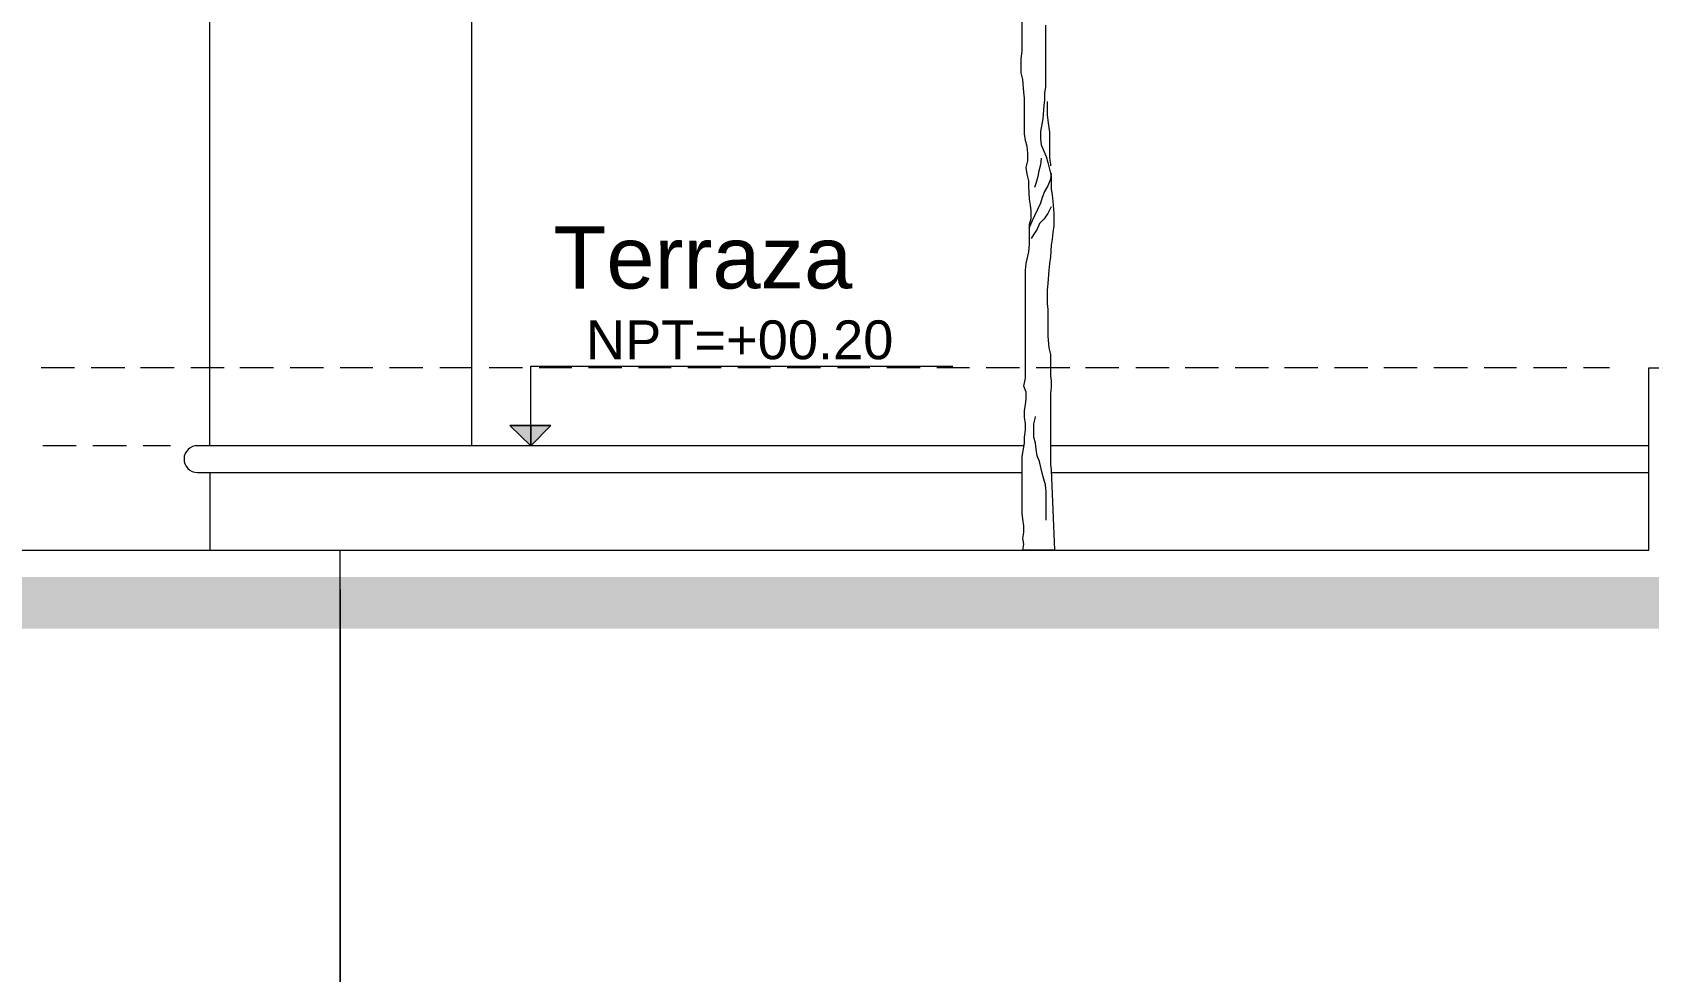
# Model space of a CAD drawing. Header units: metres. Extents: x 14 to 155, y 0 to 125.
# Drawn here: x 51.674 to 54.77, y 36.896 to 38.695 of the extents above; entities that cross this region are included whole.
import ezdxf

# ---------------------------------------------------------------- set-up
doc = ezdxf.new("R2010")
doc.units = ezdxf.units.M
doc.layers.add('PDF3_Geometry', color=9, linetype='Continuous', true_color=0x808080)
doc.layers.add('PDF3_Solid Fills', color=7, linetype='Continuous')
doc.layers.add('PDF3_Text', color=255, linetype='Continuous')
doc.styles.add('PDF Arial', font='arial.ttf')

msp = doc.modelspace()

# ---------------------------------------------------------------- linework, layer by layer
at = {"layer": 'PDF3_Geometry', "color": 0, "lineweight": 5}
for points in [[(54.7691, 40.154, 0.26501), (52.515, 40.1536), (52.5151, 37.9035), (52.0142, 37.9035), (52.0141, 40.8529), (54.7699, 40.853)], [(53.5729, 37.9036), (52.0142, 37.9035), (51.9902, 37.9035, 0.414623), (51.9646, 37.8787, 0.414623), (51.9902, 37.8523), (53.5698, 37.8524)]]:
    msp.add_lwpolyline(points, format="xyb", dxfattribs=at)
at = {"layer": 'PDF3_Geometry', "color": 0, "lineweight": 0}
for points in [[(53.5761, 38.2397), (53.5777, 38.2525), (53.5825, 38.2749), (53.5841, 38.2893), (53.5841, 38.3277), (53.5874, 38.3389), (53.5874, 38.3533), (53.5857, 38.3645), (53.5841, 38.3757), (53.5825, 38.3997), (53.5825, 38.4109), (53.5793, 38.4237), (53.5777, 38.4366), (53.5809, 38.4493), (53.5809, 38.4638), (53.5793, 38.4765), (53.5761, 38.4878), (53.5745, 38.5005), (53.5745, 38.5133), (53.5745, 38.5261), (53.5745, 38.5693), (53.5729, 38.5806), (53.5713, 38.6046), (53.5681, 38.6173), (53.5681, 38.6446), (53.5697, 38.6589), (53.5697, 38.7486)], [(53.6146, 38.7086), (53.6146, 38.5901), (53.6129, 38.579), (53.6129, 38.5661), (53.6114, 38.555), (53.6098, 38.5294), (53.605, 38.5054), (53.605, 38.4909), (53.6066, 38.4798), (53.6162, 38.4574), (53.6194, 38.4461), (53.6258, 38.4205), (53.6258, 38.4078), (53.6258, 38.3949), (53.6274, 38.3837), (53.629, 38.3709), (53.6306, 38.3485), (53.6306, 38.3245), (53.629, 38.3117), (53.6274, 38.2989), (53.6258, 38.2877), (53.6242, 38.2653), (53.6226, 38.2525), (53.621, 38.2397), (53.6194, 38.2141), (53.6178, 38.2013), (53.6178, 38.1756)], [(53.6177, 38.5629), (53.6177, 38.5374), (53.6193, 38.5261), (53.6225, 38.5037), (53.6225, 38.4541), (53.6241, 38.4429), (53.6241, 38.4398)], [(53.6066, 38.4541), (53.605, 38.4413), (53.6018, 38.4301), (53.6002, 38.4188), (53.597, 38.4077), (53.5937, 38.3981)], [(53.6258, 38.4253), (53.6242, 38.4142), (53.6194, 38.4013), (53.613, 38.3901), (53.6082, 38.3789), (53.605, 38.3677), (53.5938, 38.3437), (53.589, 38.3341), (53.5842, 38.3229), (53.5826, 38.3197)], [(53.6258, 38.3613), (53.6194, 38.3484), (53.6114, 38.3373), (53.6034, 38.3293), (53.5986, 38.3181), (53.5922, 38.3085), (53.5874, 38.3004)], [(53.6322, 37.7036), (53.5714, 37.7036), (53.5729, 37.7148), (53.5714, 37.726), (53.5729, 37.7372), (53.5729, 37.75), (53.5714, 37.7628), (53.5698, 37.774), (53.5698, 37.7868), (53.5698, 37.798), (53.5698, 37.8108), (53.5698, 37.8349), (53.5698, 37.846), (53.5698, 37.8716), (53.5698, 37.8829), (53.5745, 37.9084), (53.5745, 37.9196), (53.5762, 37.934), (53.5762, 37.9453), (53.5745, 37.958), (53.5745, 37.9709), (53.5762, 37.982), (53.5778, 37.9933), (53.5778, 38.006), (53.5729, 38.0173), (53.5762, 38.0332), (53.5762, 38.2397)], [(53.6177, 38.1756), (53.6193, 38.1645), (53.6193, 38.1372), (53.6193, 38.1261), (53.6193, 38.1132), (53.6209, 38.0908), (53.6241, 38.0781), (53.6241, 38.0652), (53.6241, 38.038), (53.6257, 38.0269), (53.6257, 38.0156), (53.6241, 38.0028), (53.6241, 37.8684), (53.6257, 37.8572), (53.6322, 37.7035)], [(51.755, 38.0524), (51.6909, 38.0524)], [(51.851, 38.0524), (51.7869, 38.0524)], [(51.9454, 38.0524), (51.8813, 38.0524)], [(52.0415, 38.0524), (51.9774, 38.0524)], [(52.1359, 38.0524), (52.0718, 38.0524)], [(52.2319, 38.0524), (52.1678, 38.0524)], [(52.3263, 38.0524), (52.2638, 38.0524)], [(52.4223, 38.0524), (52.3583, 38.0524)], [(52.5167, 38.0524), (52.4543, 38.0524)], [(52.6128, 38.0524), (52.5488, 38.0524)], [(52.6287, 37.942), (52.6287, 37.9035), (52.6287, 38.0556), (53.4369, 38.0556)], [(52.7072, 38.0524), (52.6448, 38.0524)], [(52.8032, 38.0524), (52.7392, 38.0524)], [(52.8976, 38.0524), (52.8352, 38.0524)], [(52.9936, 38.0524), (52.9296, 38.0524)], [(53.088, 38.0524), (53.0256, 38.0524)], [(53.184, 38.0524), (53.12, 38.0524)], [(53.2785, 38.0524), (53.2161, 38.0524)], [(53.3746, 38.0524), (53.3105, 38.0524)], [(53.469, 38.0524), (53.4065, 38.0524)], [(53.565, 38.0525), (53.5009, 38.0525)], [(53.661, 38.0525), (53.5969, 38.0525)], [(53.7554, 38.0525), (53.6913, 38.0525)], [(53.8514, 38.0525), (53.7874, 38.0525)], [(53.9459, 38.0525), (53.8819, 38.0525)], [(54.0419, 38.0525), (53.9779, 38.0525)], [(54.1363, 38.0525), (54.0723, 38.0525)], [(54.2323, 38.0525), (54.1683, 38.0525)], [(54.3267, 38.0525), (54.2627, 38.0525)], [(54.4227, 38.0525), (54.3587, 38.0525)], [(54.5171, 38.0525), (54.4547, 38.0525)], [(54.6132, 38.0525), (54.5492, 38.0525)], [(54.6948, 38.0525), (54.6452, 38.0525)], [(53.6162, 37.7612), (53.6162, 37.8155), (53.6146, 37.8284), (53.6114, 37.8395), (53.6082, 37.8508), (53.6033, 37.8732), (53.5985, 37.8844), (53.5969, 37.8972), (53.5953, 37.9084), (53.5922, 37.9196), (53.5922, 37.9308), (53.5922, 37.9452), (53.5953, 37.958), (53.5953, 37.9596)], [(51.7581, 37.9035), (51.6941, 37.9035)], [(51.8541, 37.9035), (51.7901, 37.9035)], [(51.939, 37.9035), (51.8862, 37.9035)], [(52.2639, 37.1033), (52.2639, 37.7035)], [(52.2639, 36.3544), (52.2639, 36.9545)]]:
    msp.add_lwpolyline(points, dxfattribs=at)
at = {"layer": 'PDF3_Geometry', "color": 0, "lineweight": 5}
for points in [[(46.493, 37.7033), (54.77, 37.7036), (54.77, 37.9037), (54.77, 38.0525), (60.797, 38.0527), (60.797, 37.8831), (61.077, 37.8831), (61.077, 37.7134), (61.3571, 37.7135), (61.3571, 37.5439), (61.6372, 37.5439), (61.6372, 37.3727), (61.9173, 37.3727), (61.9173, 37.203), (64.3177, 37.2031), (64.3177, 37.704), (69.991, 37.7042)], [(54.77, 37.9036), (53.6241, 37.9036)], [(51.9646, 37.8779), (51.9646, 37.8779)], [(52.0142, 37.8523), (52.0142, 37.7035)], [(53.6258, 37.8524), (54.7701, 37.8524)]]:
    msp.add_lwpolyline(points, dxfattribs=at)
at = {"layer": 'PDF3_Geometry', "color": 0, "lineweight": 0}
for points in [[(52.5887, 37.942), (52.6671, 37.942), (52.6287, 37.9035)], [(52.6287, 37.9035), (52.6672, 37.942), (52.5887, 37.942)], [(52.2639, 36.7368), (52.2639, 37.6283)]]:
    msp.add_lwpolyline(points, close=True, dxfattribs=at)
at = {"layer": 'PDF3_Solid Fills', "color": 0, "transparency": 33554559}
for points in [[(52.5888, 37.942), (52.6288, 37.9035), (52.6672, 37.942)], [(46.493, 37.652), (46.493, 37.5528), (54.8197, 37.6524)], [(46.493, 37.5528), (54.8197, 37.6524), (54.9205, 37.5532)]]:
    msp.add_solid(points, dxfattribs=at)

# ---------------------------------------------------------------- texts
at = {"layer": 'PDF3_Text', "color": 0, "attachment_point": 7, "rotation": 0.0022, "style": 'PDF Arial'}
for s, insert, char_height in [('Terraza', (52.672, 38.2029), 0.11895), ('NPT=+00.20', (52.7344, 38.0681), 0.07435)]:
    msp.add_mtext(s, dxfattribs=dict(at, insert=insert, char_height=char_height))

doc.saveas('drawing.dxf')
